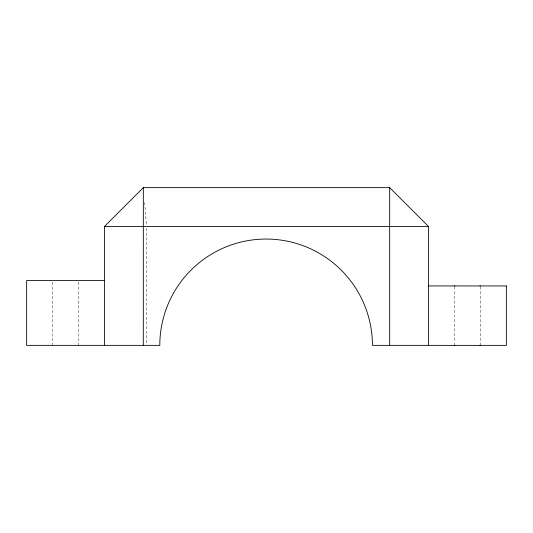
<?xml version="1.0" encoding="UTF-8"?>
<svg xmlns="http://www.w3.org/2000/svg" width="533" height="533" viewBox="0 0 533 533"><rect width="100%" height="100%" fill="white"/><g stroke="black" fill="none" stroke-linecap="round" stroke-linejoin="round"><path stroke-width="0.4" stroke-dasharray="2.67 2" d="M454.482 345.364L454.489 286.767M480.413 345.364L480.42 286.767M144.576 202.527L146.508 225.699M146.575 228.191L146.575 344.531M78.511 282.204L78.511 345.364M52.58 282.204L52.58 345.364"/><path stroke-width="0.8" d="M143.29 345.364L143.337 187.629L389.67 187.629L428.565 226.525L428.552 345.364M506.35 285.941L506.35 345.371L372.427 345.364A106.314 106.314 0 0 0 266.114 239.05A106.314 106.314 0 0 0 159.8 345.364L26.65 345.364L26.65 280.538L104.441 280.538M104.441 345.364L104.441 226.525L143.337 187.629M104.441 226.525L428.565 226.525M428.559 285.941L506.35 285.948M454.489 285.948L454.929 285.948M479.98 285.941L480.42 285.948M454.482 345.364L454.929 345.364M479.973 345.364L480.413 345.364M389.67 187.629L389.67 345.364"/></g></svg>
